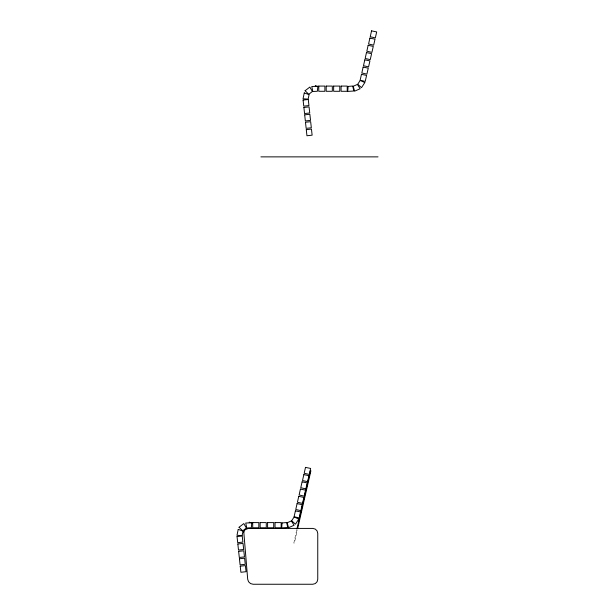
<?xml version="1.0" encoding="UTF-8"?>
<svg xmlns="http://www.w3.org/2000/svg" width="615" height="615" viewBox="0 0 615 615"><rect width="100%" height="100%" fill="white"/><g stroke="black" fill="none" stroke-linecap="round" stroke-linejoin="round"><path stroke-width="0.46" stroke-dasharray="3.08 2.31" d="M296.699 529.953L293.824 543.083L294.331 543.076L297.306 530.092"/><path stroke-width="0.92" d="M296.914 529.023L310.437 470.513L310.898 470.744L297.729 528.239M316.602 86.069L315.357 86.069L315.357 85.554M260.906 156.871L378.033 156.871M250.551 522.589L249.306 522.589L249.306 522.074M287.182 522.796L288.535 527.708L294.093 525.241L291.349 520.936L287.236 522.727M353.233 86.277L354.586 91.189L360.144 88.721L357.4 84.416L353.233 86.277M243.794 532.098L247.691 579.284L248.575 581.767L250.559 583.589L253.103 584.25L312.789 584.25L315.272 583.589L317.086 581.767L317.755 579.284L317.755 533.382L317.086 530.899L315.272 529.085L312.789 528.416L248.291 528.416L244.893 529.869L243.794 532.098M282.062 522.942L281.685 527.931L287.751 527.524L286.659 522.542L282.062 522.942M348.113 86.423L347.736 91.412L353.802 91.005L352.71 86.023L348.113 86.423M298.782 519.068L295.469 524.172L291.656 520.79L294.139 516.961L298.782 519.068M364.833 82.548L361.52 87.653L357.707 84.27L360.19 80.442L364.833 82.548M251.819 522.781L251.32 527.77L246.761 528.016L245.731 523.027L251.819 522.781M317.87 86.261L317.371 91.251L312.812 91.497L311.782 86.507L317.87 86.261M304.256 92.903L303.041 98.792L308.13 99.1L309.084 94.641L304.256 92.903M238.205 529.423L236.99 535.311L242.079 535.619L243.033 531.16L238.259 529.369M361.459 74.338L360.144 80.234L365.225 81.388L366.586 75.414L361.459 74.338M363.127 67.081L361.82 72.977L366.901 74.138L368.262 68.157L363.127 67.081M364.803 59.824L363.488 65.728L368.57 66.881L369.93 60.9L364.803 59.824M366.471 52.575L365.164 58.471L370.245 59.624L371.606 53.651L366.471 52.575M368.139 45.318L366.832 51.214L371.914 52.375L373.274 46.394L368.139 45.318M369.884 38.099L368.577 44.003L373.659 45.156L375.019 39.175L369.884 38.099M371.552 30.85L370.245 36.746L375.327 37.899L376.688 31.926L371.552 30.85M295.408 510.857L294.093 516.754L299.174 517.907L300.535 511.934L295.408 510.857M297.076 503.6L295.769 509.497L300.85 510.658L302.211 504.677L297.076 503.6M298.752 496.343L297.437 502.247L302.519 503.401L303.879 497.42L298.752 496.343M300.42 489.094L299.113 494.99L304.194 496.144L305.555 490.17L300.42 489.094M302.088 481.837L300.781 487.733L305.863 488.894L307.223 482.913L302.088 481.837M303.833 474.619L302.526 480.523L307.608 481.676L308.961 475.702L303.833 474.619M305.501 467.369L304.194 473.266L309.276 474.426L310.637 468.446L305.501 467.369M303.087 100.053L303.764 106.149L308.945 105.572L308.269 99.476L303.087 100.053M303.887 107.456L304.556 113.544L309.737 112.976L309.068 106.879L303.887 107.456M304.679 114.851L305.355 120.947L310.537 120.379L309.86 114.282L304.756 114.813M305.478 122.254L306.155 128.351L311.328 127.782L310.66 121.685L305.478 122.254M306.278 129.657L306.947 135.754L312.128 135.177L311.451 129.089L306.278 129.657M237.036 536.572L237.713 542.668L242.894 542.092L242.218 535.996L237.036 536.572M237.836 543.975L238.505 550.064L243.686 549.495L243.017 543.399L237.836 543.975M238.628 551.371L239.304 557.467L244.486 556.898L243.809 550.802L238.628 551.371M239.427 558.774L240.104 564.87L245.277 564.301L244.609 558.205L239.427 558.774M240.227 566.177L240.896 572.273L246.077 571.696L245.4 565.608L240.227 566.177M305.101 90.743L308.784 94.31L312.374 91.489L309.852 87.053L305.101 90.743M239.05 527.263L242.733 530.83L246.323 528.008L243.801 523.573L239.05 527.263M318.755 86.077L318.755 91.289L324.889 91.289L324.889 86.077L318.755 86.077M326.196 86.077L326.196 91.289L332.331 91.289L332.331 86.077L326.196 86.077M333.645 86.077L333.645 91.289L339.772 91.289L339.772 86.077L333.645 86.077M341.087 86.077L341.087 91.289L347.221 91.289L347.221 86.077L341.087 86.077M252.704 522.596L252.704 527.808L258.838 527.808L258.838 522.596L252.704 522.596M260.145 522.596L260.145 527.808L266.28 527.808L266.28 522.596L260.145 522.596M267.594 522.596L267.594 527.808L273.721 527.808L273.721 522.596L267.594 522.596M275.036 522.596L275.036 527.808L281.17 527.808L281.17 522.596L275.036 522.596"/></g></svg>
